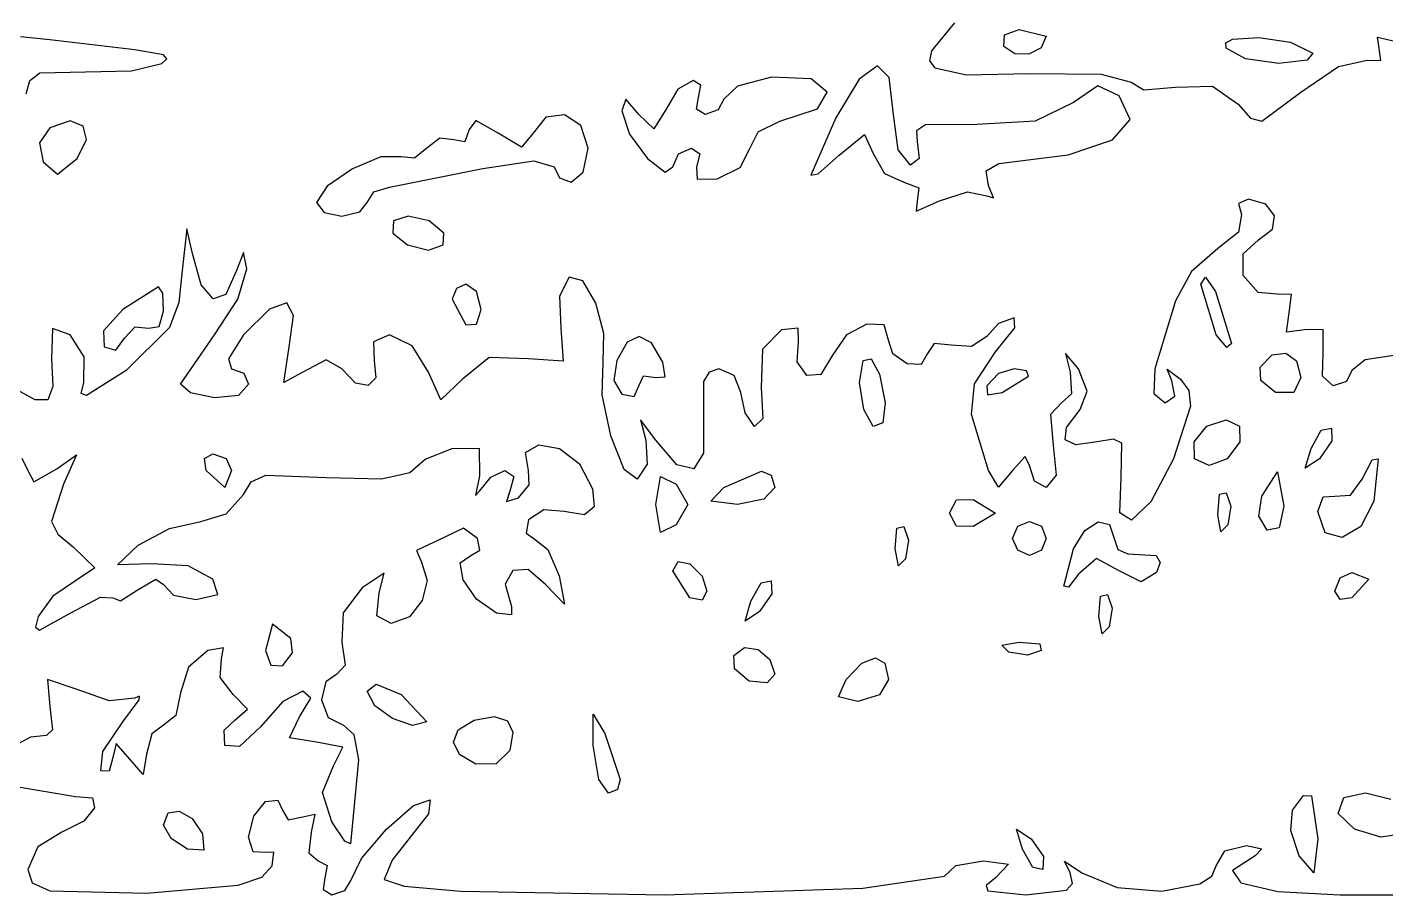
# Model space of a CAD drawing. Extents: x 0 to 282, y 0 to 282.
# Drawn here: x 35.26 to 63.5, y 0 to 18.04 of the extents above; entities that cross this region are included whole.
import ezdxf

# ---------------------------------------------------------------- set-up
doc = ezdxf.new("R2010")
doc.units = 0

msp = doc.modelspace()

# ---------------------------------------------------------------- linework, layer by layer
at = {"layer": 'Layer 1'}
for p, q in [((54.539469, 18.132821), (54.057707, 17.545776)), ((35.736396, 17.780055), (35.127854, 17.837381)), ((55.562521, 17.638933), (55.57575, 17.881468)), ((55.57575, 17.881468), (55.880021, 17.991711)), ((55.880021, 17.991711), (56.444466, 17.8506)), ((56.444466, 17.8506), (56.336428, 17.609167)), ((56.444466, 17.8506), (56.444466, 17.8506)), ((60.175848, 17.71631), (60.311241, 17.790517)), ((60.311241, 17.790517), (60.858598, 17.828551)), ((60.858598, 17.828551), (61.518404, 17.727679)), ((63.358917, 17.603659), (63.323639, 17.832965)), ((63.323639, 17.832965), (63.711695, 17.74477)), ((37.500286, 17.568388), (35.736396, 17.780055)), ((38.100009, 17.466965), (37.500286, 17.568388)), ((54.057707, 17.545776), (54.019811, 17.34217)), ((55.789622, 17.48349), (55.562521, 17.638933)), ((56.336428, 17.609167), (56.082869, 17.480183)), ((60.18391, 17.603655), (60.175848, 17.71631)), ((60.585194, 17.378759), (60.18391, 17.603655)), ((61.518404, 17.727679), (61.98308, 17.497822)), ((63.394194, 17.347895), (63.358917, 17.603659)), ((37.42973, 17.131826), (38.064731, 17.286166)), ((38.064731, 17.286166), (38.165052, 17.384834)), ((38.165052, 17.384834), (38.100009, 17.466965)), ((52.934308, 17.237576), (52.55507, 16.957008)), ((53.181253, 16.995591), (52.934308, 17.237576)), ((54.019811, 17.34217), (54.124955, 17.193548)), ((56.082869, 17.480183), (55.789622, 17.48349)), ((61.27752, 17.286155), (60.585194, 17.378759)), ((61.868423, 17.352301), (61.27752, 17.286155)), ((61.983076, 17.497822), (61.868423, 17.352301)), ((61.98308, 17.497822), (61.983076, 17.497822)), ((62.516663, 17.220013), (63.111972, 17.356714)), ((63.111972, 17.356714), (63.394194, 17.347895)), ((35.321335, 16.931183), (35.529143, 17.092138)), ((35.529143, 17.092138), (36.477231, 17.109777)), ((36.477231, 17.109777), (37.42973, 17.131826)), ((50.7295, 17.0039), (50.023944, 16.814282)), ((51.555771, 16.964764), (50.7295, 17.003902)), ((50.7295, 17.003902), (50.7295, 17.0039)), ((51.889257, 16.69081), (51.555771, 16.964764)), ((52.55507, 16.957008), (52.069997, 16.157193)), ((53.269447, 16.227749), (53.181253, 16.995591)), ((54.124955, 17.193548), (54.787515, 17.046375)), ((54.787515, 17.046375), (56.091689, 17.074491)), ((56.091689, 17.074491), (57.586588, 17.065672)), ((57.586588, 17.065672), (58.208359, 16.898102)), ((61.736142, 16.686436), (62.516663, 17.220013)), ((35.242511, 16.651166), (35.321335, 16.931183)), ((48.784812, 16.752546), (48.542277, 16.333622)), ((49.106722, 16.933345), (48.784812, 16.752546)), ((49.265472, 16.836331), (49.106722, 16.933345)), ((49.212555, 16.580567), (49.265472, 16.836331)), ((50.023944, 16.814282), (49.741722, 16.545289)), ((51.686961, 16.344096), (51.889257, 16.69081)), ((57.511595, 16.823065), (57.008886, 16.474697)), ((57.961387, 16.615808), (57.511595, 16.823065)), ((58.208359, 16.898102), (58.468533, 16.739352)), ((58.468533, 16.739352), (59.125582, 16.792269)), ((59.125582, 16.792269), (59.897286, 16.814318)), ((59.897286, 16.814318), (60.430862, 16.439491)), ((60.924751, 16.086713), (61.736142, 16.686436)), ((47.708839, 16.54088), (47.625054, 16.298345)), ((47.977832, 16.227789), (47.708839, 16.54088)), ((49.177277, 16.338032), (49.212555, 16.580567)), ((49.741722, 16.545289), (49.627069, 16.320393)), ((57.008886, 16.474697), (56.215138, 16.086641)), ((58.185183, 16.11751), (57.961387, 16.615808)), ((60.430862, 16.439491), (60.684421, 16.150654)), ((44.591111, 16.099917), (44.45, 15.910299)), ((45.049723, 15.839744), (44.591111, 16.099917)), ((46.041361, 16.167166), (45.755279, 15.804466)), ((46.429969, 16.21898), (46.041361, 16.167166)), ((46.772274, 15.992982), (46.429969, 16.21898)), ((47.625054, 16.298345), (47.783804, 15.817684)), ((48.286513, 15.923518), (47.977832, 16.227789)), ((48.542277, 16.333622), (48.286513, 15.923518)), ((49.353666, 16.227789), (49.177277, 16.338032)), ((49.627069, 16.320393), (49.353666, 16.227789)), ((50.905889, 16.086679), (51.686961, 16.344096)), ((52.07, 16.1572), (51.549652, 14.962163)), ((52.069997, 16.157193), (52.07, 16.1572)), ((53.366461, 15.486918), (53.269447, 16.227749)), ((57.82028, 15.698587), (58.185183, 16.11751)), ((60.684421, 16.150654), (60.924751, 16.086713)), ((35.7364, 15.9456), (35.520324, 15.63251)), ((36.156978, 16.089469), (35.7364, 15.9456)), ((35.7364, 15.9456), (35.7364, 15.9456)), ((36.428727, 15.985289), (36.156978, 16.089469)), ((36.495424, 15.702515), (36.428727, 15.985289)), ((44.45, 15.9103), (44.357396, 15.658945)), ((44.45, 15.910299), (44.45, 15.9103)), ((45.534793, 15.544292), (45.049723, 15.839744)), ((46.919449, 15.522244), (46.772274, 15.992982)), ((47.783804, 15.817684), (48.154221, 15.310567)), ((50.270889, 15.486956), (50.456097, 15.866192)), ((50.456097, 15.866192), (50.905889, 16.086679)), ((53.930906, 16.011676), (53.747903, 15.88214)), ((53.747903, 15.88214), (53.763336, 15.663308)), ((54.998056, 16.016086), (53.930906, 16.011676)), ((56.215138, 16.086641), (54.998056, 16.016086)), ((35.520324, 15.63251), (35.595289, 15.240044)), ((36.300845, 15.3106), (36.495424, 15.702515)), ((43.837048, 15.729501), (43.568055, 15.522244)), ((44.1325, 15.698633), (43.837048, 15.729501)), ((44.357396, 15.658945), (44.1325, 15.698633)), ((45.755279, 15.804466), (45.534793, 15.544292)), ((52.140556, 15.381088), (52.665313, 15.808831)), ((52.665313, 15.808831), (52.846112, 15.416366)), ((53.763336, 15.663308), (53.798614, 15.31053)), ((56.89975, 15.385496), (57.82028, 15.698587)), ((35.89515, 14.98428), (36.300845, 15.3106)), ((42.614452, 15.340894), (42.024651, 15.094501)), ((43.038888, 15.345855), (42.614452, 15.340894)), ((43.316701, 15.314987), (43.038888, 15.345855)), ((43.568055, 15.522244), (43.316701, 15.314987)), ((44.732223, 15.09891), (45.790558, 15.26207)), ((45.790558, 15.26207), (46.213893, 15.134188)), ((46.822435, 15.023945), (46.919449, 15.522244)), ((48.154221, 15.310567), (48.524638, 15.023934)), ((48.683388, 15.134178), (48.798041, 15.407581)), ((48.798041, 15.407581), (49.071444, 15.522234)), ((49.071444, 15.522234), (49.243423, 15.407581)), ((49.243423, 15.407581), (49.177277, 15.134178)), ((50.081271, 15.120948), (50.270889, 15.486956)), ((51.70289, 14.991377), (52.140556, 15.381088)), ((52.846112, 15.416366), (53.084237, 14.997442)), ((53.622225, 15.169419), (53.366461, 15.486918)), ((53.798614, 15.31053), (53.622225, 15.169419)), ((55.456667, 15.204698), (56.89975, 15.385496)), ((35.595289, 15.240044), (35.89515, 14.98428)), ((42.024651, 15.094501), (41.500996, 14.735659)), ((42.791943, 14.710854), (44.732223, 15.09891)), ((46.213893, 15.134188), (46.324136, 14.909292)), ((46.566671, 14.816688), (46.822435, 15.023945)), ((48.524638, 15.023934), (48.683388, 15.134178)), ((49.177277, 15.134178), (49.190506, 14.878413)), ((49.600611, 14.887233), (50.081271, 15.120948)), ((51.549652, 14.962163), (51.70289, 14.991377)), ((53.084237, 14.997442), (53.481112, 14.816643)), ((55.192084, 15.054768), (55.456667, 15.204698)), ((55.245, 14.746087), (55.192084, 15.054768)), ((41.500996, 14.735659), (41.274998, 14.393354)), ((42.470033, 14.61825), (42.791943, 14.710854)), ((46.324136, 14.909292), (46.566671, 14.816688)), ((49.190506, 14.878413), (49.600611, 14.887233)), ((53.481112, 14.816643), (53.794202, 14.70199)), ((53.794202, 14.70199), (53.763334, 14.428587)), ((55.346424, 14.494732), (55.245, 14.746087)), ((42.333332, 14.393354), (42.470033, 14.61825)), ((53.763334, 14.428587), (53.741285, 14.21692)), ((53.741285, 14.21692), (54.221945, 14.428587)), ((54.221945, 14.428587), (54.808438, 14.613795)), ((54.808438, 14.613795), (55.209723, 14.53442)), ((55.209723, 14.53442), (55.346424, 14.494732)), ((60.642554, 14.463931), (60.439707, 14.371327)), ((61.00801, 14.361405), (60.642554, 14.463931)), ((41.274998, 14.393354), (41.433748, 14.186097)), ((41.433748, 14.186097), (41.804165, 14.111132)), ((41.804165, 14.111132), (42.174582, 14.199326)), ((42.174582, 14.199326), (42.333332, 14.393354)), ((60.5014, 14.1464), (60.439664, 13.780393)), ((60.439707, 14.371327), (60.501443, 14.146431)), ((60.501443, 14.146431), (60.5014, 14.1464)), ((61.18495, 14.119973), (61.00801, 14.361405)), ((61.143609, 13.838853), (61.18495, 14.119973)), ((38.580662, 13.846548), (38.488057, 12.982242)), ((38.699724, 13.33502), (38.580662, 13.846548)), ((42.875729, 14.014064), (42.8625, 13.7583)), ((43.18, 14.111078), (42.875729, 14.014064)), ((43.616563, 14.014064), (43.18, 14.111078)), ((43.920834, 13.7583), (43.616563, 14.014064)), ((60.854221, 13.617264), (61.143609, 13.838853)), ((42.8625, 13.7583), (43.166771, 13.515765)), ((42.8625, 13.7583), (42.8625, 13.7583)), ((43.907605, 13.515765), (43.920834, 13.7583)), ((60.439664, 13.780393), (60.007511, 13.440844)), ((60.536721, 13.326222), (60.854221, 13.617264)), ((38.882728, 12.684585), (38.699724, 13.33502)), ((39.762468, 13.357068), (39.616947, 12.982242)), ((39.828614, 13.01752), (39.762468, 13.357068)), ((43.166771, 13.515765), (43.603334, 13.405522)), ((43.603334, 13.405522), (43.907605, 13.515765)), ((60.007511, 13.440844), (59.460705, 12.960184)), ((60.536721, 12.87643), (60.536721, 13.326222)), ((39.638996, 12.382521), (39.828614, 13.01752)), ((38.488057, 12.982242), (38.415297, 12.314718)), ((39.616947, 12.982242), (39.394256, 12.481738)), ((46.531391, 12.841126), (46.324134, 12.444251)), ((46.815267, 12.763954), (46.531391, 12.841126)), ((47.082607, 12.303138), (46.815267, 12.763954)), ((59.460705, 12.960184), (59.125566, 12.347234)), ((59.654733, 12.700009), (59.748991, 12.839467)), ((59.748991, 12.839467), (59.959004, 12.545669)), ((60.849811, 12.523652), (60.536721, 12.87643)), ((37.994234, 12.64264), (37.2534, 12.1708)), ((38.086838, 12.513105), (37.994234, 12.64264)), ((38.100067, 12.135522), (38.086838, 12.513105)), ((39.131877, 12.391338), (38.882728, 12.684585)), ((39.394256, 12.481738), (39.131877, 12.391338)), ((44.185394, 12.607396), (44.0972, 12.3825)), ((44.379422, 12.7), (44.185394, 12.607396)), ((44.604318, 12.54125), (44.379422, 12.7)), ((44.696922, 12.170833), (44.604318, 12.54125)), ((46.324134, 12.444251), (46.355002, 11.782796)), ((59.972233, 11.641679), (59.654733, 12.700009)), ((59.959004, 12.545669), (60.289733, 11.465289)), ((61.242277, 12.488374), (60.849811, 12.523652)), ((61.537729, 12.479554), (61.242277, 12.488374)), ((61.489222, 12.100318), (61.537729, 12.479554)), ((37.2534, 12.1708), (36.847705, 11.729828)), ((37.2534, 12.1708), (37.2534, 12.1708)), ((38.415297, 12.314718), (38.223474, 11.796024)), ((39.158336, 11.64169), (39.638996, 12.382521)), ((40.303763, 12.178568), (39.758059, 11.641686)), ((40.657643, 12.311962), (40.303763, 12.178568)), ((40.799857, 12.048482), (40.657643, 12.311962)), ((44.0972, 12.3825), (44.379422, 11.853333)), ((44.0972, 12.3825), (44.0972, 12.3825)), ((44.604318, 11.866562), (44.696922, 12.170833)), ((47.250728, 11.670343), (47.082607, 12.303138)), ((59.125566, 12.347234), (58.702232, 10.936124)), ((38.007463, 11.813612), (38.100067, 12.135522)), ((40.71056, 11.394741), (40.799857, 12.048482)), ((44.379422, 11.853333), (44.604318, 11.866562)), ((52.713827, 11.866575), (52.290492, 11.640026)), ((53.071015, 11.848385), (52.713827, 11.866575)), ((55.452267, 11.879805), (55.209732, 11.606402)), ((55.774177, 11.994458), (55.452267, 11.879805)), ((55.791816, 11.787201), (55.774177, 11.994458)), ((61.436305, 11.699033), (61.489222, 12.100318)), ((35.793713, 11.778386), (35.771664, 11.147796)), ((36.15972, 11.641685), (35.793713, 11.778386)), ((36.446352, 11.187484), (36.15972, 11.641685)), ((36.847705, 11.729828), (36.865344, 11.394688)), ((37.288678, 11.571077), (37.509164, 11.809202)), ((38.223474, 11.796024), (37.323887, 10.900852)), ((37.509164, 11.809202), (37.782567, 11.782744)), ((37.782567, 11.782744), (38.007463, 11.813612)), ((38.45278, 10.61863), (39.158336, 11.64169)), ((39.758059, 11.641686), (39.449378, 11.143387)), ((42.791949, 11.641685), (42.46122, 11.496164)), ((43.26379, 11.412379), (42.791949, 11.641685)), ((46.355002, 11.782796), (46.403509, 11.094879)), ((47.236947, 11.077236), (47.250728, 11.670343)), ((47.982221, 11.610799), (47.73252, 11.48898)), ((48.238536, 11.474648), (47.982221, 11.610799)), ((50.941115, 11.747513), (50.54424, 11.346228)), ((51.289483, 11.782791), (50.941115, 11.747513)), ((51.293893, 11.500568), (51.289483, 11.782791)), ((52.290492, 11.640026), (51.999449, 11.218346)), ((53.163619, 11.535846), (53.071015, 11.848385)), ((55.209732, 11.606402), (54.892232, 11.399145)), ((55.386121, 11.288902), (55.791816, 11.787201)), ((60.197129, 11.381505), (59.972233, 11.641679)), ((61.806722, 11.74754), (61.436305, 11.699033)), ((62.199188, 11.75195), (61.806722, 11.74754)), ((62.194778, 11.253651), (62.199188, 11.75195)), ((36.865344, 11.394688), (37.103469, 11.324132)), ((37.103469, 11.324132), (37.288678, 11.571077)), ((40.600317, 10.653907), (40.71056, 11.394741)), ((42.46122, 11.496164), (42.474449, 11.112518)), ((43.603338, 10.865573), (43.26379, 11.412379)), ((47.73252, 11.48898), (47.519199, 11.1125)), ((48.4717, 11.077222), (48.238536, 11.474648)), ((50.54424, 11.346228), (50.517781, 10.548063)), ((51.263025, 11.081644), (51.293893, 11.500568)), ((53.251814, 11.249214), (53.163619, 11.535846)), ((54.11612, 11.460881), (53.975009, 11.253624)), ((54.468898, 11.430013), (54.11612, 11.460881)), ((54.892232, 11.399145), (54.468898, 11.430013)), ((60.289733, 11.46529), (60.197129, 11.381505)), ((60.289733, 11.465289), (60.289733, 11.46529)), ((35.771664, 11.147796), (35.798674, 10.567917)), ((36.441942, 10.653907), (36.446352, 11.187484)), ((39.449378, 11.143387), (39.511114, 10.93613)), ((41.477851, 11.125747), (40.992782, 10.865574)), ((41.804171, 10.936129), (41.477851, 11.125747)), ((42.474449, 11.112518), (42.508625, 10.752574)), ((44.864517, 11.174254), (44.308894, 10.724462)), ((45.684724, 11.147796), (44.864517, 11.174254)), ((46.403509, 11.094879), (45.684724, 11.147796)), ((47.213245, 10.399241), (47.236947, 11.077236)), ((47.5192, 11.1125), (47.453054, 10.693576)), ((47.519199, 11.1125), (47.5192, 11.1125)), ((48.520207, 10.772951), (48.4717, 11.077222)), ((51.470282, 10.795012), (51.263025, 11.081644)), ((51.999449, 11.218346), (51.761324, 10.821471)), ((52.563896, 10.653904), (52.636656, 11.108657)), ((52.636656, 11.108657), (52.802021, 11.143384)), ((52.802021, 11.143384), (52.980615, 10.827537)), ((53.551675, 11.041957), (53.251814, 11.249214)), ((53.842717, 11.028728), (53.551675, 11.041957)), ((53.975009, 11.253624), (53.842717, 11.028728)), ((54.953968, 10.623033), (55.386121, 11.288902)), ((57.114733, 10.93612), (56.84133, 11.25803)), ((56.84133, 11.25803), (56.938344, 10.865564)), ((60.889456, 10.971404), (61.14081, 11.226066)), ((61.14081, 11.226066), (61.418623, 11.262446)), ((61.418623, 11.262446), (61.643519, 11.100388)), ((61.643519, 11.100388), (61.736123, 10.759737)), ((62.181549, 10.78622), (62.194778, 11.253651)), ((63.067904, 11.125769), (62.794501, 10.900873)), ((63.711724, 11.218373), (63.067904, 11.125769)), ((37.323887, 10.900852), (36.49927, 10.380504)), ((39.511114, 10.93613), (39.766878, 10.843525)), ((39.766878, 10.843525), (39.863892, 10.61863)), ((40.992782, 10.865574), (40.600317, 10.653907)), ((42.087496, 10.641229), (41.804171, 10.936129)), ((42.508625, 10.752574), (42.350977, 10.587761)), ((43.863512, 10.292309), (43.603338, 10.865573)), ((47.977811, 10.583333), (48.074825, 10.79059)), ((48.074825, 10.79059), (48.330589, 10.759722)), ((48.330589, 10.759722), (48.520207, 10.772951)), ((49.4374, 10.869973), (49.318337, 10.671536)), ((49.635837, 10.936119), (49.4374, 10.869973)), ((49.957747, 10.795008), (49.635837, 10.936119)), ((50.094448, 10.44223), (49.957747, 10.795008)), ((51.761324, 10.821471), (51.470282, 10.795012)), ((52.980615, 10.827537), (53.093063, 10.23057)), ((55.452335, 10.839064), (55.2098, 10.5833)), ((55.774245, 10.936078), (55.452335, 10.839064)), ((55.5273, 10.442189), (56.074106, 10.781738)), ((56.033316, 10.893634), (55.774245, 10.936078)), ((56.074106, 10.781738), (56.033316, 10.893634)), ((56.938344, 10.865564), (56.969212, 10.415772)), ((57.291122, 10.473099), (57.114733, 10.93612)), ((58.702232, 10.936124), (58.675774, 10.424596)), ((59.05501, 10.689179), (58.957996, 10.931714)), ((58.957996, 10.931714), (59.231399, 10.724457)), ((60.902685, 10.693591), (60.889456, 10.971404)), ((61.736123, 10.759737), (61.590602, 10.442237)), ((61.736123, 10.759737), (61.736123, 10.759737)), ((62.406445, 10.583373), (62.181549, 10.78622)), ((62.794501, 10.900873), (62.679848, 10.675977)), ((35.429359, 10.294515), (34.960275, 10.548073)), ((35.798674, 10.567917), (35.696699, 10.29231)), ((36.386271, 10.424601), (36.441942, 10.653907)), ((38.660037, 10.437831), (38.45278, 10.61863)), ((39.863892, 10.61863), (39.656635, 10.384914)), ((42.350977, 10.587761), (42.087496, 10.641229)), ((44.308894, 10.724462), (43.863512, 10.292309)), ((47.453054, 10.693576), (47.625033, 10.406944)), ((47.880797, 10.362847), (47.977811, 10.583333)), ((49.318337, 10.671536), (49.318337, 9.877789)), ((50.517781, 10.548063), (50.553059, 9.904243)), ((52.65209, 10.089459), (52.563896, 10.653904)), ((54.892232, 9.983622), (54.953968, 10.623033)), ((55.2098, 10.5833), (55.223029, 10.393682)), ((55.2098, 10.5833), (55.2098, 10.5833)), ((57.150011, 10.089453), (57.291122, 10.473099)), ((59.116746, 10.367269), (59.05501, 10.689179)), ((59.231399, 10.724457), (59.402827, 10.485229)), ((59.402827, 10.485229), (59.438656, 10.160012)), ((61.206956, 10.442237), (60.902685, 10.693591)), ((62.679848, 10.675977), (62.406445, 10.583373)), ((35.696699, 10.29231), (35.429359, 10.294515)), ((36.49927, 10.380504), (36.386271, 10.424601)), ((39.158336, 10.336408), (38.660037, 10.437831)), ((39.656635, 10.384914), (39.158336, 10.336408)), ((47.391288, 9.542651), (47.213245, 10.399241)), ((47.625033, 10.406944), (47.880797, 10.362847)), ((50.182643, 10.023306), (50.094448, 10.44223)), ((53.093063, 10.23057), (53.048966, 9.811646)), ((53.093063, 10.23057), (53.093063, 10.23057)), ((55.223029, 10.393682), (55.5273, 10.442189)), ((56.761955, 10.230564), (56.52824, 9.988029)), ((56.969212, 10.415772), (56.761955, 10.230564)), ((58.675774, 10.424596), (58.913899, 10.230568)), ((58.913899, 10.230568), (59.116746, 10.367269)), ((61.590602, 10.442237), (61.206956, 10.442237)), ((50.37667, 9.736674), (50.182643, 10.023306)), ((50.553059, 9.904243), (50.37667, 9.736674)), ((52.846118, 9.736681), (52.65209, 10.089459)), ((55.24501, 8.819452), (54.892232, 9.983622)), ((56.52824, 9.988029), (56.585566, 9.348619)), ((56.862828, 9.716831), (57.150011, 10.089453)), ((59.438656, 10.160012), (59.090288, 9.066397)), ((48.330559, 9.454455), (48.013059, 9.877789)), ((48.013059, 9.877789), (48.118892, 9.454455)), ((49.318337, 9.877789), (49.322747, 9.181603)), ((53.048966, 9.811646), (52.846118, 9.736681)), ((56.83692, 9.463272), (56.862828, 9.716831)), ((59.513623, 9.419177), (59.782616, 9.741087)), ((59.782616, 9.741087), (60.183901, 9.877788)), ((60.183901, 9.877788), (60.457304, 9.741086)), ((60.457304, 9.741086), (60.466123, 9.419177)), ((61.947794, 9.278066), (62.159461, 9.661712)), ((62.159461, 9.661712), (62.371128, 9.7014)), ((62.371128, 9.7014), (62.379947, 9.436817)), ((45.621885, 9.193736), (45.89639, 9.353037)), ((45.89639, 9.353037), (46.329644, 9.280828)), ((47.668549, 8.844811), (47.391288, 9.542651)), ((48.118892, 9.454455), (48.14976, 8.956156)), ((48.762712, 8.940172), (48.330559, 9.454455)), ((56.585566, 9.348619), (56.647302, 8.722438)), ((57.055753, 9.355234), (56.83692, 9.463272)), ((57.502789, 9.419175), (57.055753, 9.355234)), ((57.837928, 9.472091), (57.502789, 9.419175)), ((58.014317, 9.392716), (57.837928, 9.472091)), ((57.996678, 8.678341), (58.014317, 9.392716)), ((59.526852, 9.066399), (59.513623, 9.419177)), ((60.466123, 9.419177), (60.20154, 9.066399)), ((60.466123, 9.419177), (60.466123, 9.419177)), ((62.379947, 9.436817), (62.124183, 9.0664)), ((35.154302, 9.079636), (35.277775, 8.819462)), ((35.877498, 8.85474), (36.292012, 9.145782)), ((36.292012, 9.145782), (36.018609, 8.53724)), ((38.946638, 9.075218), (39.123027, 9.172232)), ((38.981916, 8.819454), (38.946638, 9.075218)), ((39.123027, 9.172232), (39.39643, 9.075218)), ((39.39643, 9.075218), (39.511083, 8.819454)), ((43.215277, 8.784182), (43.537187, 9.057585)), ((43.537187, 9.057585), (44.097222, 9.278071)), ((44.097222, 9.278071), (44.657258, 9.286891)), ((44.657258, 9.286891), (44.661667, 8.713626)), ((45.684723, 8.81946), (45.621885, 9.193736)), ((46.329644, 9.280828), (46.743053, 8.960571)), ((49.322747, 9.181603), (49.11549, 8.859142)), ((56.007893, 9.110494), (55.738899, 8.819452)), ((56.091677, 8.925285), (56.007893, 9.110494)), ((59.090288, 9.066397), (58.616793, 8.172323)), ((59.831123, 8.925288), (59.526852, 9.066399)), ((60.20154, 9.066399), (59.831123, 8.925288)), ((61.824322, 8.867962), (61.947794, 9.278066)), ((62.124183, 9.066399), (61.824322, 8.867962)), ((62.124183, 9.0664), (62.124183, 9.066399)), ((63.006136, 8.643065), (63.213393, 9.042696)), ((63.213393, 9.042696), (63.341275, 9.061989)), ((63.341275, 9.061989), (63.253081, 8.184454)), ((35.277775, 8.819462), (35.405657, 8.585747)), ((35.405657, 8.585747), (35.877498, 8.85474)), ((39.369972, 8.466676), (38.981916, 8.819454)), ((39.511083, 8.819454), (39.369972, 8.466676)), ((39.511083, 8.819454), (39.511083, 8.819454)), ((42.628786, 8.651891), (43.215277, 8.784182)), ((44.899792, 8.687169), (45.190834, 8.81946)), ((45.190834, 8.81946), (45.376043, 8.700398)), ((45.697952, 8.524009), (45.684723, 8.81946)), ((46.743053, 8.960571), (47.015905, 8.439121)), ((47.942503, 8.643066), (47.668549, 8.844811)), ((48.14976, 8.956156), (47.942503, 8.643066)), ((49.11549, 8.859142), (48.762712, 8.940172)), ((49.741659, 8.466677), (50.522178, 8.810635)), ((50.522178, 8.810635), (50.728883, 8.724646)), ((55.452267, 8.475494), (55.24501, 8.819452)), ((55.738899, 8.819452), (55.452267, 8.475494)), ((56.20192, 8.603376), (56.091677, 8.925285)), ((60.924682, 8.290288), (61.246592, 8.792997)), ((61.246592, 8.792997), (61.383293, 8.078621)), ((36.018609, 8.53724), (35.767254, 7.765538)), ((39.758057, 8.325571), (39.919012, 8.584092)), ((39.919012, 8.584092), (40.225488, 8.726857)), ((40.225488, 8.726857), (41.486667, 8.678349)), ((41.486667, 8.678349), (42.628786, 8.651891)), ((44.661667, 8.713626), (44.582293, 8.303522)), ((44.661667, 8.396126), (44.899792, 8.687169)), ((45.376043, 8.700398), (45.296667, 8.396126)), ((45.473056, 8.255015), (45.697952, 8.524009)), ((48.330549, 8.113899), (48.423153, 8.695983)), ((48.423153, 8.695983), (48.753883, 8.537233)), ((48.753883, 8.537233), (48.992008, 8.113899)), ((50.728883, 8.724646), (50.799989, 8.466677)), ((56.444455, 8.466674), (56.20192, 8.603376)), ((56.647302, 8.722438), (56.444455, 8.466674)), ((57.974076, 7.945223), (57.996678, 8.678341)), ((62.763601, 8.307926), (63.006136, 8.643065)), ((39.39646, 7.924286), (39.758057, 8.325571)), ((44.582293, 8.303522), (44.661667, 8.396126)), ((45.296667, 8.396126), (45.226112, 8.18005)), ((45.226112, 8.18005), (45.473056, 8.255015)), ((47.015905, 8.439121), (47.047325, 8.069807)), ((49.472666, 8.184455), (49.741659, 8.466677)), ((50.570687, 8.224142), (50.023881, 8.113899)), ((50.799993, 8.466677), (50.570687, 8.224142)), ((50.799989, 8.466677), (50.799993, 8.466677)), ((54.433563, 7.93751), (54.574674, 8.210913)), ((54.574674, 8.210913), (54.927452, 8.219732)), ((54.927452, 8.219732), (55.386063, 7.93751)), ((60.007456, 7.902232), (60.042734, 8.329975)), ((60.042734, 8.329975), (60.183845, 8.360843)), ((60.183845, 8.360843), (60.280859, 8.078621)), ((60.858536, 7.871364), (60.924682, 8.290288)), ((62.088913, 7.972787), (62.199156, 8.277058)), ((62.199156, 8.277058), (62.441691, 8.290287)), ((62.441691, 8.290287), (62.763601, 8.307926)), ((38.876112, 7.761126), (39.39646, 7.924286)), ((46.00222, 8.003661), (45.684719, 7.796404)), ((46.425553, 7.972793), (46.00222, 8.003661)), ((46.847233, 7.898931), (46.425553, 7.972793)), ((47.047325, 8.069807), (46.847233, 7.898931)), ((48.423153, 7.531815), (48.330549, 8.113899)), ((48.992008, 8.113899), (48.753883, 7.690566)), ((50.023881, 8.113899), (49.472666, 8.184455)), ((54.574674, 7.664108), (54.433563, 7.93751)), ((55.386063, 7.93751), (54.927452, 7.655288)), ((55.386063, 7.93751), (55.386063, 7.93751)), ((58.212752, 7.787575), (57.974076, 7.945223)), ((58.616793, 8.172323), (58.212752, 7.787575)), ((60.280859, 8.078621), (60.219123, 7.690565)), ((61.383293, 8.078621), (61.286279, 7.633239)), ((61.383293, 8.078621), (61.383293, 8.078621)), ((62.241049, 7.52465), (62.088913, 7.972787)), ((63.253083, 8.184454), (62.981884, 7.660248)), ((63.253081, 8.184454), (63.253083, 8.184454)), ((35.767254, 7.765538), (35.904507, 7.500403)), ((38.223472, 7.620015), (38.876112, 7.761126)), ((44.330934, 7.62443), (43.956107, 7.443631)), ((44.626385, 7.408353), (44.330934, 7.62443)), ((45.684719, 7.796404), (45.631803, 7.523001)), ((48.753883, 7.690565), (48.423153, 7.531815)), ((48.753883, 7.690566), (48.753883, 7.690565)), ((53.304666, 7.196674), (53.339944, 7.624417)), ((53.339944, 7.624417), (53.481055, 7.655285)), ((53.481055, 7.655285), (53.578069, 7.373063)), ((54.927452, 7.655288), (54.574674, 7.664108)), ((55.738837, 7.408341), (55.84908, 7.664105)), ((55.84908, 7.664105), (56.091615, 7.761119)), ((56.091615, 7.761119), (56.347379, 7.664105)), ((56.347379, 7.664105), (56.444393, 7.408341)), ((57.245308, 7.577013), (57.524774, 7.7523)), ((57.524774, 7.7523), (57.757938, 7.70269)), ((57.757938, 7.70269), (57.855503, 7.408341)), ((60.073602, 7.545044), (60.007456, 7.902232)), ((60.219123, 7.690565), (60.073602, 7.545044)), ((60.219123, 7.690565), (60.219123, 7.690565)), ((61.030515, 7.584732), (60.858536, 7.871364)), ((61.286279, 7.633239), (61.030515, 7.584732)), ((62.981884, 7.660248), (62.591623, 7.430392)), ((35.904507, 7.500403), (36.230276, 7.23196)), ((37.570832, 7.267237), (38.223472, 7.620015)), ((43.956107, 7.443631), (43.356384, 7.161409)), ((44.674893, 7.165819), (44.626385, 7.408353)), ((45.631803, 7.523001), (45.790552, 7.408348)), ((45.790552, 7.408348), (46.081594, 7.179043)), ((53.578069, 7.373063), (53.516333, 6.985007)), ((55.84908, 7.165806), (55.738837, 7.408341)), ((56.444393, 7.408341), (56.347379, 7.165806)), ((56.444393, 7.408341), (56.444393, 7.408341)), ((57.008836, 7.196674), (57.245308, 7.577013)), ((57.855503, 7.408341), (57.930468, 7.183445)), ((57.855503, 7.408341), (57.855503, 7.408341)), ((62.591623, 7.430392), (62.241049, 7.52465)), ((36.230276, 7.23196), (36.671248, 6.799807)), ((37.143089, 6.861543), (37.570832, 7.267237)), ((43.356384, 7.161409), (43.462217, 6.914464)), ((44.485274, 7.055575), (44.674893, 7.165819)), ((46.081594, 7.179043), (46.319719, 6.632236)), ((53.370812, 6.839486), (53.304666, 7.196674)), ((56.091615, 7.055563), (55.84908, 7.165806)), ((56.347379, 7.165806), (56.091615, 7.055563)), ((56.810398, 6.416153), (57.008836, 7.196674)), ((57.930468, 7.183445), (58.137725, 7.090841)), ((58.137725, 7.090841), (58.728628, 7.055563)), ((36.671248, 6.799807), (36.265553, 6.526404)), ((37.853054, 6.879181), (37.143089, 6.861543)), ((38.607117, 6.839494), (37.853054, 6.879181)), ((39.123054, 6.561681), (38.607117, 6.839494)), ((43.462217, 6.914464), (43.576319, 6.537433)), ((44.26038, 6.902888), (44.485274, 7.055575)), ((44.326526, 6.548455), (44.26038, 6.902888)), ((48.683247, 6.738063), (48.79349, 6.927681)), ((48.79349, 6.927681), (49.036025, 6.879174)), ((49.036025, 6.879174), (49.291789, 6.62341)), ((53.516333, 6.985007), (53.370812, 6.839486)), ((53.516333, 6.985007), (53.516333, 6.985007)), ((57.485086, 6.993827), (57.114669, 6.667507)), ((57.961336, 6.738063), (57.485086, 6.993827)), ((58.728628, 7.055563), (58.812413, 6.912247)), ((58.812413, 6.912247), (58.737448, 6.702785)), ((36.265553, 6.526404), (35.798123, 6.208904)), ((37.570831, 6.350014), (37.941248, 6.561681)), ((37.941248, 6.561681), (38.099998, 6.455847)), ((39.224478, 6.244181), (39.123054, 6.561681)), ((42.681696, 6.689569), (42.227494, 6.385297)), ((42.580272, 6.279464), (42.681696, 6.689569)), ((43.576319, 6.537433), (43.475447, 6.120714)), ((44.604337, 6.147719), (44.326526, 6.548455)), ((45.35399, 6.74248), (45.199098, 6.460809)), ((45.674246, 6.766182), (45.35399, 6.74248)), ((46.037497, 6.455847), (45.674246, 6.766182)), ((46.319719, 6.632236), (46.429963, 6.041333)), ((49.036025, 6.173618), (48.683247, 6.738063)), ((49.291789, 6.62341), (49.388803, 6.314729)), ((50.517681, 6.486709), (50.729348, 6.526397)), ((50.729348, 6.526397), (50.738167, 6.261813)), ((57.114669, 6.667507), (56.904656, 6.397963)), ((58.415538, 6.508757), (57.961336, 6.738063)), ((58.737448, 6.702785), (58.415538, 6.508757)), ((62.441547, 6.314729), (62.55179, 6.588132)), ((62.55179, 6.588132), (62.794325, 6.702785)), ((62.794325, 6.702785), (63.147103, 6.561674)), ((63.147103, 6.561674), (62.794325, 6.173618)), ((63.147103, 6.561674), (63.147103, 6.561674)), ((37.200415, 6.116299), (37.570831, 6.350014)), ((38.099998, 6.455847), (38.302846, 6.230952)), ((38.302846, 6.230952), (38.770276, 6.138347)), ((38.770276, 6.138347), (39.224478, 6.244181)), ((42.227494, 6.385297), (41.830619, 5.86054)), ((42.531766, 5.803214), (42.580272, 6.279464)), ((45.199098, 6.460809), (45.331941, 5.997236)), ((46.429963, 6.041333), (46.037497, 6.455847)), ((49.388803, 6.314729), (49.291789, 6.12511)), ((49.388803, 6.314729), (49.388803, 6.314729)), ((50.306014, 6.103063), (50.517681, 6.486709)), ((50.738167, 6.261813), (50.482403, 5.891397)), ((56.904656, 6.397963), (56.810398, 6.416153)), ((57.537936, 5.785562), (57.573214, 6.213305)), ((57.573214, 6.213305), (57.714325, 6.244173)), ((57.714325, 6.244173), (57.811339, 5.96195)), ((62.55179, 6.13834), (62.441547, 6.314729)), ((35.798123, 6.208904), (35.489441, 5.78557)), ((36.159719, 5.856125), (36.7859, 6.186855)), ((36.7859, 6.186855), (37.041664, 6.173625)), ((37.041664, 6.173625), (37.200415, 6.116299)), ((43.475447, 6.120714), (43.20921, 5.78337)), ((45.014441, 5.856125), (44.604337, 6.147719)), ((45.331941, 5.997236), (45.331941, 5.820847)), ((49.291789, 6.12511), (49.036025, 6.173618)), ((50.182542, 5.692958), (50.306014, 6.103063)), ((57.811339, 5.96195), (57.749603, 5.573895)), ((62.794325, 6.173618), (62.55179, 6.13834)), ((35.489441, 5.78557), (35.440383, 5.568391)), ((35.52031, 5.503347), (36.159719, 5.856125)), ((41.830619, 5.86054), (41.80416, 5.256407)), ((42.827217, 5.644464), (42.531766, 5.803214)), ((43.20921, 5.78337), (42.827217, 5.644464)), ((45.331941, 5.820847), (45.014441, 5.856125)), ((50.482403, 5.891396), (50.182542, 5.692958)), ((50.482403, 5.891397), (50.482403, 5.891396)), ((57.604082, 5.428374), (57.537936, 5.785562)), ((35.440383, 5.568391), (35.52031, 5.503347)), ((40.362221, 5.626806), (40.2167, 5.08)), ((40.745867, 5.326945), (40.362221, 5.626806)), ((57.749603, 5.573895), (57.604082, 5.428374)), ((57.749603, 5.573895), (57.749603, 5.573895)), ((39.343533, 5.137343), (39.017214, 5.080016)), ((39.299436, 4.903627), (39.343533, 5.137343)), ((40.776735, 5.031493), (40.745867, 5.326945)), ((41.80416, 5.256407), (41.870306, 4.775747)), ((49.953236, 4.974173), (50.174825, 5.141742)), ((50.174825, 5.141742), (50.455945, 5.097645)), ((50.455945, 5.097645), (50.697377, 4.894797)), ((55.522714, 5.190249), (55.879902, 5.256395)), ((55.668235, 5.044728), (55.522714, 5.190249)), ((55.879902, 5.256395), (56.307646, 5.221117)), ((56.307646, 5.221117), (56.338513, 5.080006)), ((39.017214, 5.080016), (38.615929, 4.731648)), ((39.277388, 4.519981), (39.299436, 4.903627)), ((40.2167, 5.08), (40.326943, 4.775729)), ((40.2167, 5.08), (40.2167, 5.08)), ((40.569478, 4.7625), (40.776735, 5.031493)), ((49.966465, 4.69636), (49.953236, 4.974173)), ((50.697377, 4.894797), (50.799903, 4.586117)), ((52.281568, 4.480284), (52.612848, 4.817628)), ((52.612848, 4.817628), (52.89452, 4.930076)), ((52.89452, 4.930076), (53.090201, 4.817628)), ((53.090201, 4.817628), (53.163513, 4.480284)), ((56.056291, 4.982992), (55.668235, 5.044728)), ((56.338513, 5.080006), (56.056291, 4.982992)), ((56.338513, 5.080006), (56.338513, 5.080006)), ((38.615929, 4.731648), (38.452769, 4.198071)), ((39.546381, 4.162793), (39.277388, 4.519981)), ((40.326943, 4.775729), (40.569478, 4.7625)), ((41.698327, 4.586129), (41.473432, 4.427379)), ((41.870306, 4.775747), (41.698327, 4.586129)), ((50.270736, 4.445006), (49.966465, 4.69636)), ((50.799903, 4.586117), (50.641153, 4.409727)), ((50.799903, 4.586117), (50.799903, 4.586117)), ((36.300818, 4.268631), (35.687866, 4.475888)), ((35.687866, 4.475888), (35.736373, 3.915853)), ((36.96669, 4.034916), (36.300818, 4.268631)), ((41.473432, 4.427379), (41.380827, 4.056962)), ((42.333283, 4.23334), (42.514082, 4.38327)), ((42.514082, 4.38327), (43.038839, 4.162784)), ((50.641153, 4.409727), (50.270736, 4.445006)), ((52.127228, 4.118686), (52.281568, 4.480284)), ((53.163513, 4.480284), (52.978305, 4.158374)), ((53.163513, 4.480284), (53.163513, 4.480284)), ((37.500268, 4.092242), (36.96669, 4.034916)), ((37.253323, 3.598353), (37.588462, 4.056964)), ((37.600589, 4.134134), (37.500268, 4.092242)), ((37.588462, 4.056964), (37.600589, 4.134134)), ((38.452769, 4.198071), (38.355755, 3.73064)), ((39.841833, 3.858522), (39.546381, 4.162793)), ((40.578256, 4.021682), (40.110826, 3.492515)), ((40.992771, 4.233349), (40.578256, 4.021682)), ((40.922215, 3.704182), (41.15593, 4.087828)), ((41.15593, 4.087828), (40.992771, 4.233349)), ((41.380827, 4.056962), (41.517529, 3.686545)), ((42.491481, 3.930723), (42.333283, 4.23334)), ((43.038839, 4.162784), (43.568006, 3.598339)), ((52.528513, 4.021673), (52.127228, 4.118686)), ((52.978305, 4.158374), (52.528513, 4.021673)), ((35.736373, 3.915853), (35.793699, 3.430783)), ((38.355755, 3.73064), (38.099991, 3.527793)), ((39.581659, 3.633626), (39.841833, 3.858522)), ((40.714958, 3.267619), (40.922215, 3.704182)), ((41.517529, 3.686545), (41.839438, 3.527795)), ((42.858039, 3.664486), (42.491481, 3.930723)), ((44.555769, 3.633618), (44.969181, 3.708032)), ((44.969181, 3.708032), (45.243686, 3.620389)), ((47.025218, 3.10445), (47.029628, 3.757089)), ((47.029628, 3.757089), (47.272163, 3.351395)), ((35.793699, 3.430783), (35.665817, 3.31613)), ((36.838809, 2.980988), (37.253323, 3.598353)), ((38.099991, 3.527793), (37.857456, 3.346995)), ((39.356763, 3.421959), (39.581659, 3.633626)), ((39.369992, 3.104459), (39.356763, 3.421959)), ((40.110826, 3.492515), (39.674263, 3.08682)), ((41.839438, 3.527795), (42.050003, 3.335421)), ((43.270898, 3.523926), (42.858039, 3.664486)), ((43.568003, 3.59834), (43.270898, 3.523926)), ((43.568006, 3.598339), (43.568003, 3.59834)), ((44.123616, 3.175006), (44.223938, 3.43077)), ((44.223938, 3.43077), (44.555769, 3.633618)), ((45.243686, 3.620389), (45.359442, 3.38061)), ((35.335088, 3.276442), (34.81915, 2.99863)), ((35.665817, 3.31613), (35.335088, 3.276442)), ((37.112213, 3.144147), (37.041657, 2.857515)), ((37.394435, 2.822237), (37.112213, 3.144147)), ((37.857456, 3.346995), (37.747213, 2.92807)), ((41.274993, 3.175015), (40.714958, 3.267619)), ((41.821799, 3.073592), (41.274993, 3.175015)), ((42.050003, 3.335421), (42.148119, 2.80901)), ((44.248191, 2.919242), (44.123616, 3.175006)), ((45.359442, 3.38061), (45.296603, 2.998618)), ((47.272163, 3.351395), (47.589663, 2.398894)), ((36.794712, 2.575293), (36.838809, 2.980988)), ((37.041657, 2.857515), (36.971102, 2.570883)), ((37.747213, 2.92807), (37.676657, 2.504737)), ((39.674263, 3.08682), (39.369992, 3.104459)), ((41.627771, 2.681126), (41.821799, 3.073592)), ((44.591047, 2.716395), (44.248191, 2.919242)), ((45.296603, 2.998617), (45.009971, 2.725213)), ((45.296603, 2.998618), (45.296603, 2.998617)), ((47.144281, 2.398894), (47.025218, 3.10445)), ((36.971102, 2.570883), (36.794712, 2.575293)), ((37.676657, 2.504737), (37.394435, 2.822237)), ((41.398466, 2.125499), (41.627771, 2.681126)), ((42.148119, 2.80901), (41.980549, 1.058345)), ((45.009971, 2.725213), (44.591047, 2.716395)), ((47.342718, 2.116672), (47.144281, 2.398894)), ((47.589663, 2.398894), (47.532337, 2.191637)), ((47.589663, 2.398894), (47.589663, 2.398894)), ((34.995539, 2.257796), (36.265539, 2.046129)), ((36.265539, 2.046129), (36.623278, 2.019671)), ((36.623278, 2.019671), (36.666824, 1.808004)), ((41.592493, 1.516956), (41.398466, 2.125499)), ((47.532337, 2.191637), (47.342718, 2.116672)), ((61.559696, 1.763892), (61.791207, 2.062099)), ((61.791207, 2.062099), (61.956571, 2.059343)), ((61.956571, 2.059343), (62.088863, 1.164169)), ((62.512193, 1.693335), (62.629051, 2.024615)), ((62.629051, 2.024615), (63.07664, 2.121078)), ((63.07664, 2.121078), (63.603602, 1.98603)), ((36.666824, 1.808004), (36.439172, 1.530191)), ((38.099994, 1.446391), (38.197008, 1.701603)), ((38.197008, 1.701603), (38.426314, 1.741842)), ((38.426314, 1.741842), (38.695307, 1.590258)), ((39.974126, 1.636023), (40.21666, 1.940295)), ((40.21666, 1.940295), (40.472425, 1.971163)), ((40.472425, 1.971163), (40.569438, 1.763906)), ((40.569438, 1.763906), (40.688501, 1.561059)), ((42.730204, 1.367029), (43.29024, 1.859815)), ((43.29024, 1.859815), (43.63861, 1.975568)), ((43.63861, 1.975568), (43.603332, 1.684526)), ((61.524418, 1.340558), (61.559696, 1.763892)), ((36.439172, 1.530191), (35.983317, 1.305295)), ((38.254334, 1.172988), (38.099994, 1.446391)), ((38.695307, 1.590258), (38.911383, 1.270002)), ((39.863882, 1.199461), (39.974126, 1.636023)), ((40.688501, 1.561059), (40.992772, 1.622795)), ((40.992772, 1.622795), (41.239717, 1.675712)), ((41.239717, 1.675712), (41.169161, 1.305295)), ((41.865897, 1.115672), (41.592493, 1.516956)), ((43.603332, 1.684526), (43.250554, 1.234734)), ((62.847332, 1.367015), (62.512193, 1.693335)), ((35.983317, 1.305295), (35.485018, 0.996614)), ((38.593883, 0.952502), (38.254334, 1.172988)), ((38.911383, 1.270002), (38.937841, 0.926043)), ((38.911383, 1.270002), (38.911383, 1.270002)), ((39.960896, 0.89519), (39.863882, 1.199461)), ((41.169161, 1.305295), (41.120655, 0.873142)), ((42.209856, 0.755181), (42.730204, 1.367029)), ((43.250554, 1.234734), (42.849269, 0.723206)), ((55.950549, 0.952502), (55.827077, 1.362606)), ((55.827077, 1.362606), (56.126938, 1.164169)), ((56.126938, 1.164169), (56.382702, 0.793752)), ((61.700807, 0.811391), (61.524418, 1.340558)), ((62.088863, 1.164169), (62.000668, 0.458613)), ((62.088863, 1.164169), (62.088863, 1.164169)), ((63.394138, 1.199446), (62.847332, 1.367015)), ((63.914486, 1.278821), (63.394138, 1.199446)), ((35.485018, 0.996614), (35.277761, 0.529183)), ((38.937841, 0.926043), (38.593883, 0.952502)), ((40.21666, 0.881961), (39.960896, 0.89519)), ((40.393049, 0.886371), (40.21666, 0.881961)), ((40.357771, 0.599739), (40.393049, 0.886371)), ((41.120655, 0.873142), (41.310272, 0.705572)), ((41.980549, 1.058345), (41.865897, 1.115672)), ((56.162216, 0.568855), (55.950549, 0.952502)), ((59.972241, 0.599733), (60.15745, 0.917233)), ((60.15745, 0.917233), (60.607241, 1.023067)), ((60.607241, 1.023067), (60.920332, 0.956921)), ((60.920332, 0.956921), (60.78363, 0.8114)), ((40.143345, 0.367677), (40.357771, 0.599739)), ((41.310272, 0.705572), (41.499891, 0.608558)), ((41.499891, 0.608558), (41.451383, 0.352794)), ((41.98055, 0.282238), (42.209856, 0.755181)), ((42.849269, 0.723206), (42.686109, 0.317511)), ((54.327789, 0.388067), (54.561505, 0.612963)), ((54.561505, 0.612963), (55.139178, 0.705567)), ((55.139178, 0.705567), (55.659526, 0.635011)), ((55.659526, 0.635011), (55.386123, 0.352789)), ((56.373883, 0.529168), (56.162216, 0.568855)), ((56.382702, 0.793752), (56.373883, 0.529169)), ((56.938346, 0.458622), (56.823694, 0.696747)), ((56.823694, 0.696747), (57.185291, 0.458622)), ((59.881428, 0.388204), (59.972241, 0.599733)), ((60.78363, 0.8114), (60.310137, 0.506026)), ((62.000668, 0.458613), (61.700807, 0.811391)), ((35.277761, 0.529183), (35.370917, 0.248614)), ((39.6478, 0.198454), (40.143345, 0.367677)), ((41.451383, 0.352794), (41.416106, 0.110259)), ((42.686109, 0.317511), (43.099522, 0.178605)), ((52.634454, 0.141122), (54.327789, 0.388067)), ((55.386123, 0.352789), (55.197608, 0.193488)), ((56.373883, 0.529169), (56.373883, 0.529168)), ((56.988506, 0.238136), (56.938346, 0.458622)), ((57.185291, 0.458622), (57.918409, 0.153248)), ((59.635999, 0.230419), (59.881428, 0.388204)), ((60.310137, 0.506026), (60.48818, 0.246955)), ((35.370917, 0.248614), (35.731964, 0.083801)), ((35.731964, 0.083801), (37.747211, 0.035294)), ((37.747211, 0.035294), (39.6478, 0.198454)), ((41.416106, 0.110259), (41.592494, 0.000016)), ((41.592494, 0.000016), (41.865898, 0.08821)), ((41.865898, 0.08821), (41.98055, 0.282238)), ((43.099522, 0.178605), (44.273612, 0.079386)), ((44.273612, 0.079386), (48.506949, 0.000011)), ((48.506949, 0.000011), (52.634454, 0.141122)), ((55.197608, 0.193488), (55.227373, 0.083796)), ((55.227373, 0.083796), (56.021123, 0.000011)), ((56.021123, 0.000011), (56.86338, 0.097025)), ((56.86338, 0.097025), (56.988506, 0.238136)), ((57.918409, 0.153248), (58.84335, 0.079386)), ((58.84335, 0.079386), (59.635999, 0.230419)), ((60.48818, 0.246955), (61.25492, 0.067259)), ((61.25492, 0.067259), (62.54752, 0.000011)), ((62.54752, 0.000011), (64.73474, 0.000011))]:
    msp.add_line(p, q, dxfattribs=at)

doc.saveas('drawing.dxf')
